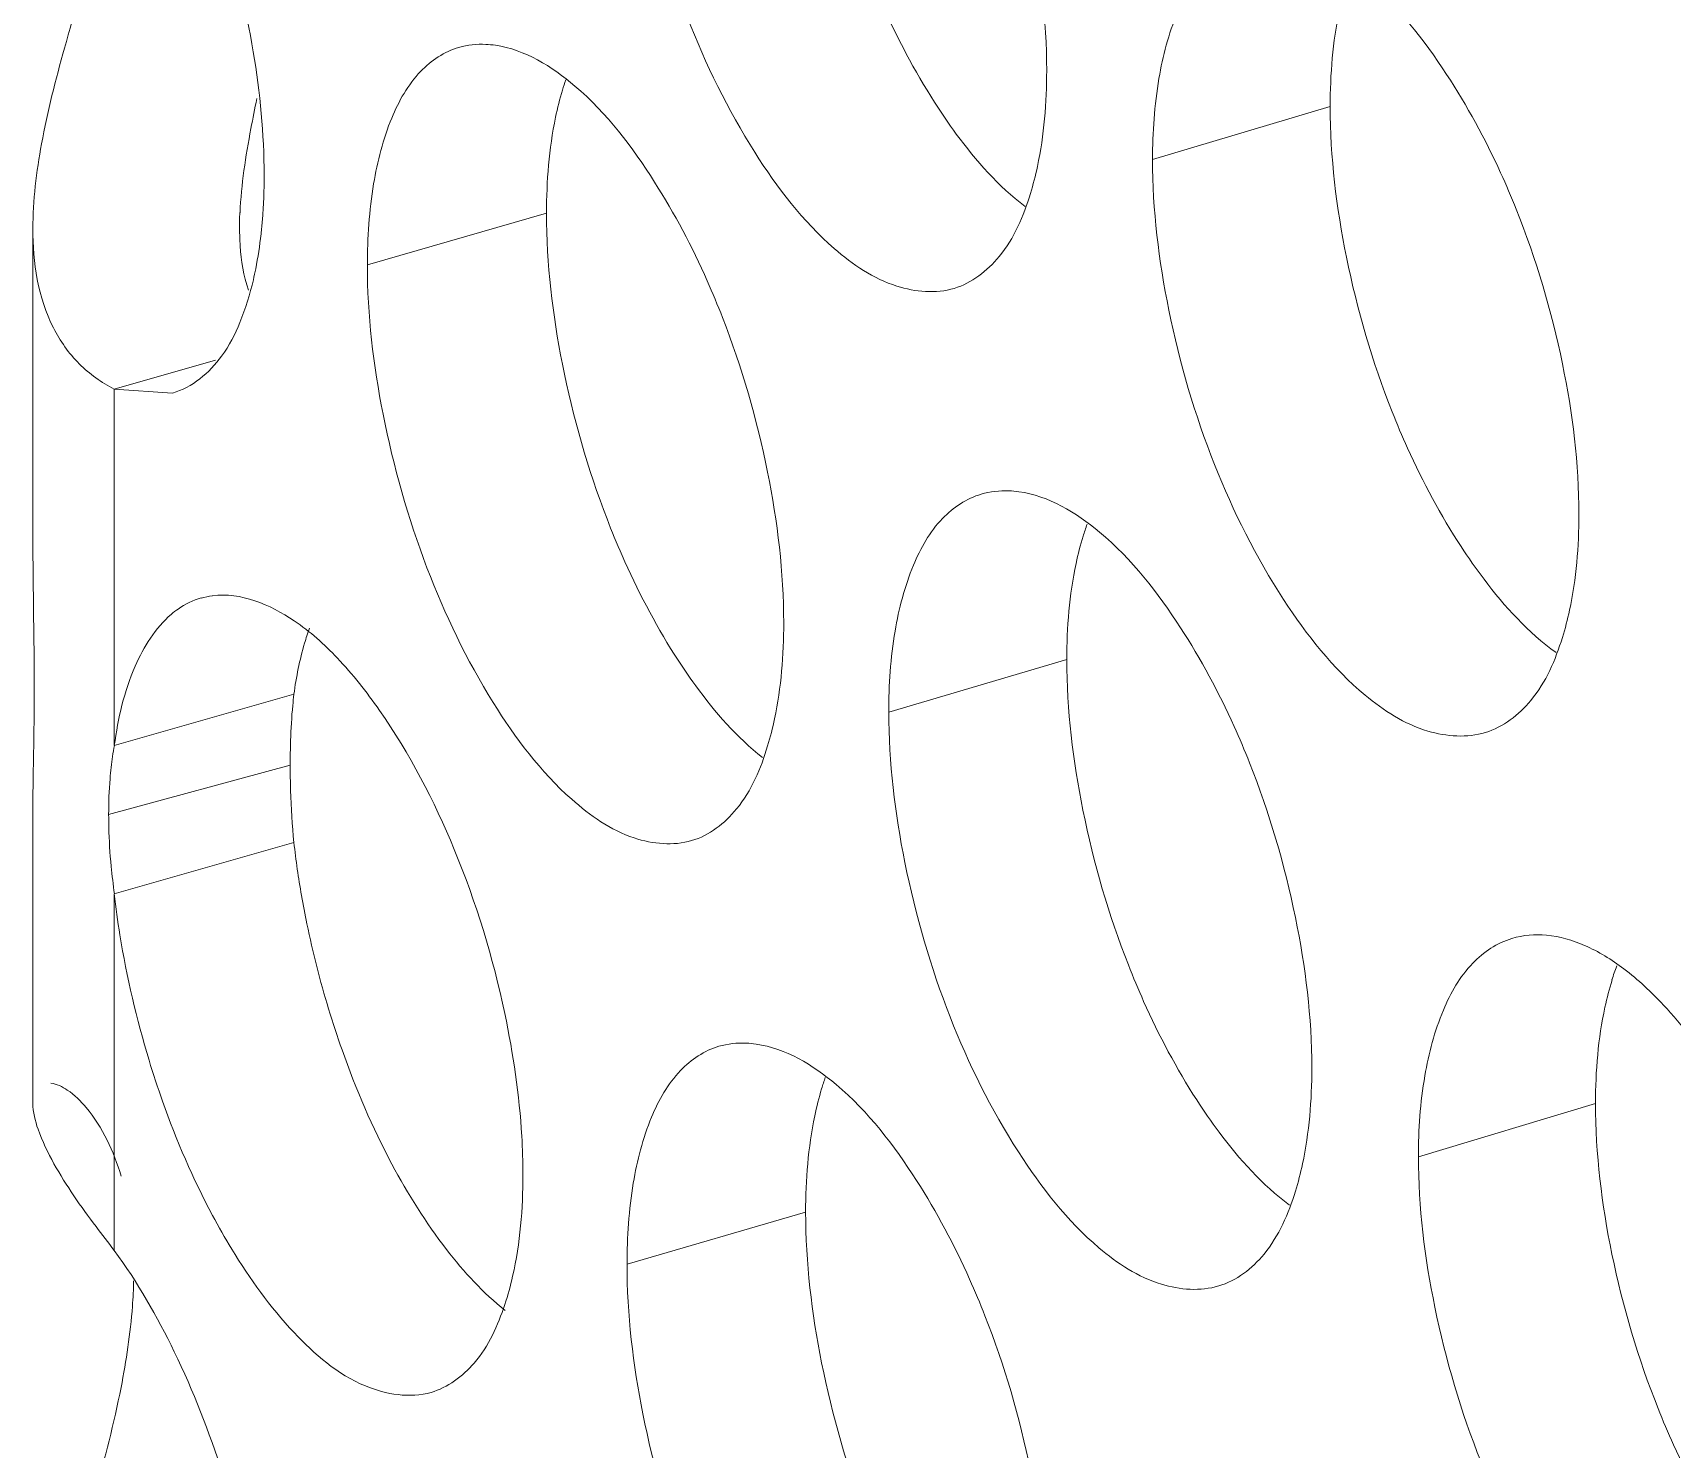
# Model space of a CAD drawing. Header units: millimetres. Extents: x 1177 to 4147, y 93 to 2194.
# Drawn here: x 2491.77 to 2500.1, y 1082.18 to 1089.37 of the extents above; entities that cross this region are included whole.
import ezdxf

# ---------------------------------------------------------------- set-up
doc = ezdxf.new("R2010")
doc.units = ezdxf.units.MM
doc.header["$LTSCALE"] = 0.1
doc.layers.get('0').update_dxf_attribs({"lineweight": 13})
doc.layers.add('标注', color=251, linetype='Continuous', lineweight=9)

# ---------------------------------------------------------------- blocks, each defined once
blk = doc.blocks.new('02')
for p, q in [((4328.801, 1143.937), (4328.801, 1146.095)), ((4329.392, 1142.345), (4329.392, 1144.932)), ((4328.801, 1139.75), (4328.801, 1141.908)), ((4329.392, 1138.682), (4329.392, 1141.269))]:
    blk.add_line(p, q)
for points, knots in [([(4328.811, 1142.768), (4328.811, 1142.859), (4328.808, 1143.249), (4328.801, 1143.638), (4328.801, 1143.937)], [0, 0, 0, 0, 0.234141, 1, 1, 1, 1]), ([(4328.801, 1141.908), (4328.801, 1141.965), (4328.805, 1142.252), (4328.811, 1142.539), (4328.811, 1142.768)], [0, 0, 0, 0, 0.201606, 1, 1, 1, 1]), ([(4329.532, 1138.462), (4329.531, 1138.4), (4329.518, 1138.14), (4329.479, 1137.882), (4329.441, 1137.688)], [0, 0, 0, 0, 0.238404, 1, 1, 1, 1])]:
    blk.add_open_spline(points, degree=3, knots=knots)
at = {"layer": '标注'}
for p, q in [((4338.214, 1146.982), (4336.925, 1146.598)), ((4332.528, 1146.207), (4331.228, 1145.832)), ((4330.127, 1145.141), (4329.392, 1144.932)), ((4329.392, 1144.932), (4329.813, 1144.902)), ((4336.303, 1142.969), (4335.011, 1142.588)), ((4330.695, 1142.717), (4329.392, 1142.345)), ((4330.668, 1142.203), (4329.351, 1141.844)), ((4330.695, 1141.641), (4329.392, 1141.269)), ((4340.139, 1139.749), (4338.854, 1139.362)), ((4334.408, 1138.96), (4333.112, 1138.583))]:
    blk.add_line(p, q, dxfattribs=at)
for centre, radius, start, end in [((4334.526, 1146.533), 1.966, 160.9402, 163.2288), ((4332.677, 1146.098), 2.377, 177.2621, 180.0726), ((4338.27, 1143.298), 1.933, 160.2403, 163.0029), ((4330.173, 1142.886), 0.55, 97.1735, 105.9366), ((4331.697, 1141.929), 2.342, 169.768, 173.6853), ((4335.848, 1142.205), 5.18, 178.0496, 180.0207), ((4336.345, 1142.204), 5.677, 180.0086, 181.863), ((4336.687, 1142.216), 6.02, 181.871, 185.483), ((4336.712, 1142.304), 6.053, 186.2893, 189.956), ((4333.9, 1141.891), 4.55, 185.3339, 187.8588), ((4342.076, 1140.081), 1.903, 159.5485, 162.781), ((4336.39, 1139.289), 1.95, 160.5892, 163.1153)]:
    blk.add_arc(centre, radius, start, end, dxfattribs=at)
for points, knots in [([(4330.479, 1146.483), (4330.479, 1146.782), (4330.418, 1147.403), (4330.199, 1148.316), (4329.861, 1149.177), (4329.56, 1149.702), (4329.392, 1149.932)], [0, 0, 0, 0, 0.24518, 0.507954, 0.766556, 1, 1, 1, 1]), ([(4333.112, 1149.833), (4333.112, 1149.468), (4333.203, 1148.716), (4333.511, 1147.638), (4333.976, 1146.687), (4334.388, 1146.149), (4334.616, 1145.951)], [0, 0, 0, 0, 0.25688, 0.530083, 0.787064, 1, 1, 1, 1]), ([(4336.157, 1147.243), (4336.157, 1147.61), (4336.065, 1148.366), (4335.852, 1149.095), (4335.709, 1149.458)], [0, 0, 0, 0, 0.484632, 1, 1, 1, 1]), ([(4329.441, 1148.938), (4329.339, 1148.419), (4329.098, 1147.688), (4328.856, 1146.746), (4328.801, 1146.301), (4328.801, 1146.095)], [0, 0, 0, 0, 0.543055, 0.787808, 1, 1, 1, 1]), ([(4337.599, 1148.18), (4337.493, 1148.148), (4337.279, 1148.004), (4337.075, 1147.639), (4336.95, 1147.157), (4336.925, 1146.794), (4336.925, 1146.598)], [0, 0, 0, 0, 0.183153, 0.403682, 0.676253, 1, 1, 1, 1]), ([(4339.059, 1147.215), (4338.893, 1147.468), (4338.571, 1147.885), (4338.094, 1148.169), (4337.876, 1148.199)], [0, 0, 0, 0, 0.580424, 1, 1, 1, 1]), ([(4334.851, 1147.994), (4334.885, 1147.905), (4335.026, 1147.567), (4335.197, 1147.241), (4335.343, 1147.013)], [0, 0, 0, 0, 0.260845, 1, 1, 1, 1]), ([(4338.332, 1147.877), (4338.312, 1147.812), (4338.238, 1147.519), (4338.214, 1147.215), (4338.214, 1146.982)], [0, 0, 0, 0, 0.225358, 1, 1, 1, 1]), ([(4332.157, 1147.426), (4332.134, 1147.429), (4332.046, 1147.438), (4331.955, 1147.429), (4331.891, 1147.41)], [0, 0, 0, 0, 0.259416, 1, 1, 1, 1]), ([(4333.312, 1146.433), (4333.15, 1146.688), (4332.839, 1147.104), (4332.371, 1147.394), (4332.157, 1147.426)], [0, 0, 0, 0, 0.582814, 1, 1, 1, 1]), ([(4331.891, 1147.41), (4331.787, 1147.38), (4331.575, 1147.237), (4331.375, 1146.874), (4331.252, 1146.392), (4331.228, 1146.029), (4331.228, 1145.832)], [0, 0, 0, 0, 0.180661, 0.40035, 0.673891, 1, 1, 1, 1]), ([(4336.039, 1146.35), (4336.059, 1146.414), (4336.133, 1146.707), (4336.157, 1147.01), (4336.157, 1147.243)], [0, 0, 0, 0, 0.225294, 1, 1, 1, 1]), ([(4339.564, 1146.236), (4339.528, 1146.325), (4339.384, 1146.662), (4339.208, 1146.987), (4339.059, 1147.215)], [0, 0, 0, 0, 0.260562, 1, 1, 1, 1]), ([(4332.643, 1147.101), (4332.624, 1147.036), (4332.551, 1146.743), (4332.528, 1146.44), (4332.528, 1146.207)], [0, 0, 0, 0, 0.22496, 1, 1, 1, 1]), ([(4330.426, 1147.039), (4330.411, 1146.967), (4330.357, 1146.693), (4330.313, 1146.416), (4330.304, 1146.211)], [0, 0, 0, 0, 0.264477, 1, 1, 1, 1]), ([(4335.343, 1147.013), (4335.393, 1146.934), (4335.582, 1146.659), (4335.807, 1146.403), (4336, 1146.257)], [0, 0, 0, 0, 0.27889, 1, 1, 1, 1]), ([(4338.214, 1146.982), (4338.214, 1146.615), (4338.307, 1145.859), (4338.52, 1145.129), (4338.664, 1144.767)], [0, 0, 0, 0, 0.484725, 1, 1, 1, 1]), ([(4336.925, 1146.598), (4336.925, 1146.231), (4337.018, 1145.475), (4337.335, 1144.392), (4337.812, 1143.441), (4338.234, 1142.905), (4338.467, 1142.711)], [0, 0, 0, 0, 0.256988, 0.530284, 0.787246, 1, 1, 1, 1]), ([(4330.457, 1146.057), (4330.46, 1146.091), (4330.474, 1146.233), (4330.479, 1146.375), (4330.479, 1146.483)], [0, 0, 0, 0, 0.240443, 1, 1, 1, 1]), ([(4333.805, 1145.451), (4333.77, 1145.54), (4333.629, 1145.879), (4333.458, 1146.205), (4333.312, 1146.433)], [0, 0, 0, 0, 0.260824, 1, 1, 1, 1]), ([(4335.486, 1145.662), (4335.613, 1145.7), (4335.87, 1145.9), (4335.989, 1146.187), (4336.039, 1146.35)], [0, 0, 0, 0, 0.439697, 1, 1, 1, 1]), ([(4340.019, 1144.023), (4340.019, 1144.389), (4339.925, 1145.145), (4339.709, 1145.874), (4339.564, 1146.236)], [0, 0, 0, 0, 0.484554, 1, 1, 1, 1]), ([(4332.528, 1146.207), (4332.528, 1145.84), (4332.618, 1145.083), (4332.827, 1144.352), (4332.967, 1143.989)], [0, 0, 0, 0, 0.484841, 1, 1, 1, 1]), ([(4328.801, 1146.095), (4328.8, 1145.85), (4328.855, 1145.483), (4329.123, 1145.104), (4329.299, 1144.978), (4329.392, 1144.932)], [0, 0, 0, 0, 0.536627, 0.771347, 1, 1, 1, 1]), ([(4330.301, 1146.095), (4330.301, 1146.054), (4330.306, 1145.904), (4330.329, 1145.752), (4330.365, 1145.65)], [0, 0, 0, 0, 0.274396, 1, 1, 1, 1]), ([(4330.401, 1145.725), (4330.407, 1145.751), (4330.43, 1145.861), (4330.447, 1145.972), (4330.457, 1146.057)], [0, 0, 0, 0, 0.239722, 1, 1, 1, 1]), ([(4334.616, 1145.951), (4334.749, 1145.835), (4335.016, 1145.652), (4335.353, 1145.623), (4335.486, 1145.662)], [0, 0, 0, 0, 0.55978, 1, 1, 1, 1]), ([(4331.228, 1145.832), (4331.228, 1145.469), (4331.318, 1144.72), (4331.622, 1143.645), (4332.079, 1142.695), (4332.485, 1142.155), (4332.711, 1141.955)], [0, 0, 0, 0, 0.256731, 0.529807, 0.786809, 1, 1, 1, 1]), ([(4329.813, 1144.902), (4329.956, 1144.943), (4330.159, 1145.114), (4330.317, 1145.426), (4330.376, 1145.62), (4330.401, 1145.725)], [0, 0, 0, 0, 0.426718, 0.691609, 1, 1, 1, 1]), ([(4334.249, 1143.235), (4334.249, 1143.602), (4334.157, 1144.358), (4333.946, 1145.088), (4333.805, 1145.451)], [0, 0, 0, 0, 0.48467, 1, 1, 1, 1]), ([(4338.664, 1144.767), (4338.699, 1144.678), (4338.842, 1144.341), (4339.016, 1144.016), (4339.164, 1143.789)], [0, 0, 0, 0, 0.260671, 1, 1, 1, 1]), ([(4335.681, 1144.169), (4335.576, 1144.138), (4335.362, 1143.994), (4335.16, 1143.629), (4335.035, 1143.147), (4335.011, 1142.785), (4335.011, 1142.588)], [0, 0, 0, 0, 0.18233, 0.402579, 0.67547, 1, 1, 1, 1]), ([(4335.955, 1144.187), (4335.931, 1144.19), (4335.84, 1144.199), (4335.747, 1144.188), (4335.681, 1144.169)], [0, 0, 0, 0, 0.259303, 1, 1, 1, 1]), ([(4337.128, 1143.2), (4336.963, 1143.454), (4336.645, 1143.87), (4336.171, 1144.156), (4335.955, 1144.187)], [0, 0, 0, 0, 0.581214, 1, 1, 1, 1]), ([(4332.967, 1143.989), (4333.001, 1143.9), (4333.141, 1143.561), (4333.311, 1143.235), (4333.455, 1143.007)], [0, 0, 0, 0, 0.260931, 1, 1, 1, 1]), ([(4339.899, 1143.129), (4339.919, 1143.194), (4339.995, 1143.486), (4340.019, 1143.79), (4340.019, 1144.023)], [0, 0, 0, 0, 0.225563, 1, 1, 1, 1]), ([(4336.421, 1143.864), (4336.401, 1143.799), (4336.327, 1143.506), (4336.303, 1143.202), (4336.303, 1142.969)], [0, 0, 0, 0, 0.225225, 1, 1, 1, 1]), ([(4339.164, 1143.789), (4339.217, 1143.708), (4339.414, 1143.426), (4339.651, 1143.165), (4339.853, 1143.02)], [0, 0, 0, 0, 0.279659, 1, 1, 1, 1]), ([(4330.022, 1143.416), (4329.963, 1143.399), (4329.887, 1143.361), (4329.821, 1143.31), (4329.805, 1143.297)], [0, 0, 0, 0, 0.740858, 1, 1, 1, 1]), ([(4331.316, 1142.6), (4331.223, 1142.734), (4331.035, 1142.972), (4330.662, 1143.309), (4330.309, 1143.458), (4330.104, 1143.433)], [0, 0, 0, 0, 0.320968, 0.5929, 1, 1, 1, 1]), ([(4329.805, 1143.297), (4329.689, 1143.198), (4329.497, 1142.886), (4329.419, 1142.542), (4329.392, 1142.345)], [0, 0, 0, 0, 0.434523, 1, 1, 1, 1]), ([(4330.808, 1143.196), (4330.795, 1143.16), (4330.744, 1143.003), (4330.712, 1142.842), (4330.695, 1142.717)], [0, 0, 0, 0, 0.232223, 1, 1, 1, 1]), ([(4334.132, 1142.342), (4334.152, 1142.407), (4334.226, 1142.699), (4334.249, 1143.002), (4334.249, 1143.235)], [0, 0, 0, 0, 0.225161, 1, 1, 1, 1]), ([(4337.629, 1142.22), (4337.594, 1142.309), (4337.45, 1142.647), (4337.276, 1142.972), (4337.128, 1143.2)], [0, 0, 0, 0, 0.26065, 1, 1, 1, 1]), ([(4339.34, 1142.44), (4339.469, 1142.479), (4339.727, 1142.679), (4339.848, 1142.966), (4339.899, 1143.129)], [0, 0, 0, 0, 0.441719, 1, 1, 1, 1]), ([(4333.455, 1143.007), (4333.505, 1142.929), (4333.689, 1142.657), (4333.909, 1142.404), (4334.096, 1142.258)], [0, 0, 0, 0, 0.278486, 1, 1, 1, 1]), ([(4336.303, 1142.969), (4336.303, 1142.602), (4336.395, 1141.846), (4336.607, 1141.116), (4336.75, 1140.753)], [0, 0, 0, 0, 0.484764, 1, 1, 1, 1]), ([(4330.695, 1142.717), (4330.692, 1142.69), (4330.68, 1142.578), (4330.674, 1142.466), (4330.671, 1142.381)], [0, 0, 0, 0, 0.242582, 1, 1, 1, 1]), ([(4338.467, 1142.711), (4338.602, 1142.599), (4338.872, 1142.423), (4339.207, 1142.399), (4339.34, 1142.44)], [0, 0, 0, 0, 0.557203, 1, 1, 1, 1]), ([(4332.225, 1140.4), (4332.14, 1140.807), (4331.905, 1141.573), (4331.535, 1142.287), (4331.316, 1142.6)], [0, 0, 0, 0, 0.521078, 1, 1, 1, 1]), ([(4335.011, 1142.588), (4335.011, 1142.222), (4335.103, 1141.467), (4335.417, 1140.385), (4335.888, 1139.434), (4336.305, 1138.897), (4336.536, 1138.701)], [0, 0, 0, 0, 0.257025, 0.530351, 0.787311, 1, 1, 1, 1]), ([(4333.581, 1141.655), (4333.709, 1141.692), (4333.965, 1141.893), (4334.083, 1142.179), (4334.132, 1142.342)], [0, 0, 0, 0, 0.438663, 1, 1, 1, 1]), ([(4329.369, 1142.186), (4329.366, 1142.159), (4329.355, 1142.045), (4329.351, 1141.931), (4329.351, 1141.844)], [0, 0, 0, 0, 0.240746, 1, 1, 1, 1]), ([(4338.081, 1140.006), (4338.081, 1140.372), (4337.987, 1141.128), (4337.773, 1141.857), (4337.629, 1142.22)], [0, 0, 0, 0, 0.484593, 1, 1, 1, 1]), ([(4332.711, 1141.955), (4332.843, 1141.837), (4333.109, 1141.649), (4333.448, 1141.616), (4333.581, 1141.655)], [0, 0, 0, 0, 0.561342, 1, 1, 1, 1]), ([(4329.351, 1141.844), (4329.351, 1141.813), (4329.353, 1141.688), (4329.36, 1141.563), (4329.369, 1141.468)], [0, 0, 0, 0, 0.242279, 1, 1, 1, 1]), ([(4329.392, 1141.269), (4329.403, 1141.17), (4329.459, 1140.762), (4329.554, 1140.36), (4329.644, 1140.062)], [0, 0, 0, 0, 0.243528, 1, 1, 1, 1]), ([(4330.75, 1141.257), (4330.762, 1141.189), (4330.815, 1140.911), (4330.885, 1140.637), (4330.947, 1140.434)], [0, 0, 0, 0, 0.247361, 1, 1, 1, 1]), ([(4339.532, 1140.945), (4339.425, 1140.913), (4339.21, 1140.768), (4339.005, 1140.403), (4338.879, 1139.921), (4338.854, 1139.558), (4338.854, 1139.362)], [0, 0, 0, 0, 0.183968, 0.404776, 0.677031, 1, 1, 1, 1]), ([(4341.005, 1139.984), (4340.894, 1140.152), (4340.692, 1140.418), (4340.368, 1140.723), (4340.08, 1140.901), (4339.797, 1140.984), (4339.613, 1140.97), (4339.532, 1140.945)], [0, 0, 0, 0, 0.324474, 0.533713, 0.711862, 0.863947, 1, 1, 1, 1]), ([(4336.75, 1140.753), (4336.785, 1140.664), (4336.926, 1140.326), (4337.099, 1140.001), (4337.246, 1139.774)], [0, 0, 0, 0, 0.260758, 1, 1, 1, 1]), ([(4340.259, 1140.644), (4340.239, 1140.579), (4340.164, 1140.287), (4340.139, 1139.983), (4340.139, 1139.749)], [0, 0, 0, 0, 0.225492, 1, 1, 1, 1]), ([(4330.947, 1140.434), (4330.977, 1140.334), (4331.104, 1139.949), (4331.264, 1139.574), (4331.406, 1139.308)], [0, 0, 0, 0, 0.257432, 1, 1, 1, 1]), ([(4332.357, 1139.232), (4332.357, 1139.325), (4332.344, 1139.717), (4332.287, 1140.107), (4332.225, 1140.4)], [0, 0, 0, 0, 0.236743, 1, 1, 1, 1]), ([(4333.779, 1140.163), (4333.673, 1140.132), (4333.461, 1139.988), (4333.26, 1139.624), (4333.136, 1139.142), (4333.112, 1138.779), (4333.112, 1138.583)], [0, 0, 0, 0, 0.181499, 0.401469, 0.674683, 1, 1, 1, 1]), ([(4334.048, 1140.179), (4334.025, 1140.183), (4333.935, 1140.191), (4333.843, 1140.181), (4333.779, 1140.163)], [0, 0, 0, 0, 0.259359, 1, 1, 1, 1]), ([(4335.213, 1139.189), (4335.049, 1139.444), (4334.734, 1139.86), (4334.263, 1140.148), (4334.048, 1140.179)], [0, 0, 0, 0, 0.582011, 1, 1, 1, 1]), ([(4329.644, 1140.062), (4329.675, 1139.962), (4329.801, 1139.577), (4329.962, 1139.202), (4330.104, 1138.936)], [0, 0, 0, 0, 0.257377, 1, 1, 1, 1]), ([(4337.962, 1139.112), (4337.982, 1139.177), (4338.056, 1139.469), (4338.081, 1139.773), (4338.081, 1140.006)], [0, 0, 0, 0, 0.225428, 1, 1, 1, 1]), ([(4328.932, 1139.895), (4328.974, 1139.89), (4329.073, 1139.84), (4329.281, 1139.635), (4329.389, 1139.399), (4329.441, 1139.221)], [0, 0, 0, 0, 0.148198, 0.361925, 1, 1, 1, 1]), ([(4334.524, 1139.855), (4334.505, 1139.79), (4334.431, 1139.497), (4334.408, 1139.194), (4334.408, 1138.96)], [0, 0, 0, 0, 0.225092, 1, 1, 1, 1]), ([(4328.954, 1139.311), (4328.91, 1139.391), (4328.841, 1139.531), (4328.801, 1139.686), (4328.801, 1139.75)], [0, 0, 0, 0, 0.58968, 1, 1, 1, 1]), ([(4337.246, 1139.774), (4337.297, 1139.694), (4337.491, 1139.415), (4337.721, 1139.157), (4337.919, 1139.011)], [0, 0, 0, 0, 0.279282, 1, 1, 1, 1]), ([(4340.139, 1139.749), (4340.139, 1139.383), (4340.233, 1138.626), (4340.448, 1137.897), (4340.593, 1137.536)], [0, 0, 0, 0, 0.484687, 1, 1, 1, 1]), ([(4338.854, 1139.362), (4338.854, 1138.996), (4338.948, 1138.239), (4339.268, 1137.157), (4339.749, 1136.207), (4340.174, 1135.672), (4340.408, 1135.479)], [0, 0, 0, 0, 0.256797, 0.52993, 0.786916, 1, 1, 1, 1]), ([(4329.392, 1138.682), (4329.347, 1138.739), (4329.191, 1138.941), (4329.044, 1139.151), (4328.954, 1139.311)], [0, 0, 0, 0, 0.283462, 1, 1, 1, 1]), ([(4331.406, 1139.308), (4331.522, 1139.092), (4331.761, 1138.709), (4332.068, 1138.373), (4332.228, 1138.246)], [0, 0, 0, 0, 0.545672, 1, 1, 1, 1]), ([(4332.225, 1138.289), (4332.248, 1138.357), (4332.331, 1138.664), (4332.357, 1138.985), (4332.357, 1139.232)], [0, 0, 0, 0, 0.223003, 1, 1, 1, 1]), ([(4335.709, 1138.208), (4335.674, 1138.297), (4335.532, 1138.635), (4335.36, 1138.961), (4335.213, 1139.189)], [0, 0, 0, 0, 0.260737, 1, 1, 1, 1]), ([(4337.405, 1138.424), (4337.534, 1138.462), (4337.791, 1138.662), (4337.911, 1138.949), (4337.962, 1139.112)], [0, 0, 0, 0, 0.440715, 1, 1, 1, 1]), ([(4330.104, 1138.936), (4330.148, 1138.854), (4330.32, 1138.553), (4330.523, 1138.27), (4330.696, 1138.086)], [0, 0, 0, 0, 0.271397, 1, 1, 1, 1]), ([(4334.408, 1138.96), (4334.408, 1138.594), (4334.499, 1137.837), (4334.709, 1137.107), (4334.851, 1136.744)], [0, 0, 0, 0, 0.484802, 1, 1, 1, 1]), ([(4330.479, 1135.233), (4330.479, 1135.532), (4330.418, 1136.153), (4330.199, 1137.066), (4329.861, 1137.927), (4329.56, 1138.452), (4329.392, 1138.682)], [0, 0, 0, 0, 0.24518, 0.507954, 0.766556, 1, 1, 1, 1]), ([(4336.536, 1138.701), (4336.67, 1138.588), (4336.938, 1138.41), (4337.272, 1138.384), (4337.405, 1138.424)], [0, 0, 0, 0, 0.558251, 1, 1, 1, 1]), ([(4333.112, 1138.583), (4333.112, 1138.218), (4333.203, 1137.466), (4333.511, 1136.388), (4333.976, 1135.437), (4334.388, 1134.899), (4334.616, 1134.701)], [0, 0, 0, 0, 0.25688, 0.530083, 0.787064, 1, 1, 1, 1]), ([(4331.69, 1137.652), (4331.811, 1137.687), (4332.057, 1137.869), (4332.175, 1138.138), (4332.225, 1138.289)], [0, 0, 0, 0, 0.441393, 1, 1, 1, 1]), ([(4336.157, 1135.993), (4336.157, 1136.36), (4336.065, 1137.116), (4335.852, 1137.845), (4335.709, 1138.208)], [0, 0, 0, 0, 0.484632, 1, 1, 1, 1]), ([(4330.696, 1138.086), (4330.844, 1137.93), (4331.132, 1137.674), (4331.537, 1137.608), (4331.69, 1137.652)], [0, 0, 0, 0, 0.574979, 1, 1, 1, 1]), ([(4329.441, 1137.688), (4329.339, 1137.169), (4329.098, 1136.438), (4328.856, 1135.496), (4328.801, 1135.051), (4328.801, 1134.845)], [0, 0, 0, 0, 0.543055, 0.787808, 1, 1, 1, 1]), ([(4340.593, 1137.536), (4340.628, 1137.447), (4340.773, 1137.109), (4340.948, 1136.785), (4341.097, 1136.558)], [0, 0, 0, 0, 0.260583, 1, 1, 1, 1])]:
    blk.add_open_spline(points, degree=3, knots=knots, dxfattribs=at)

msp = doc.modelspace()

# ---------------------------------------------------------------- block references
at = {"xscale": 0.7, "yscale": 0.7, "zscale": 0.7}
msp.add_blockref('02', (-538.3909, 286.1124), dxfattribs=at)

doc.saveas('drawing.dxf')
